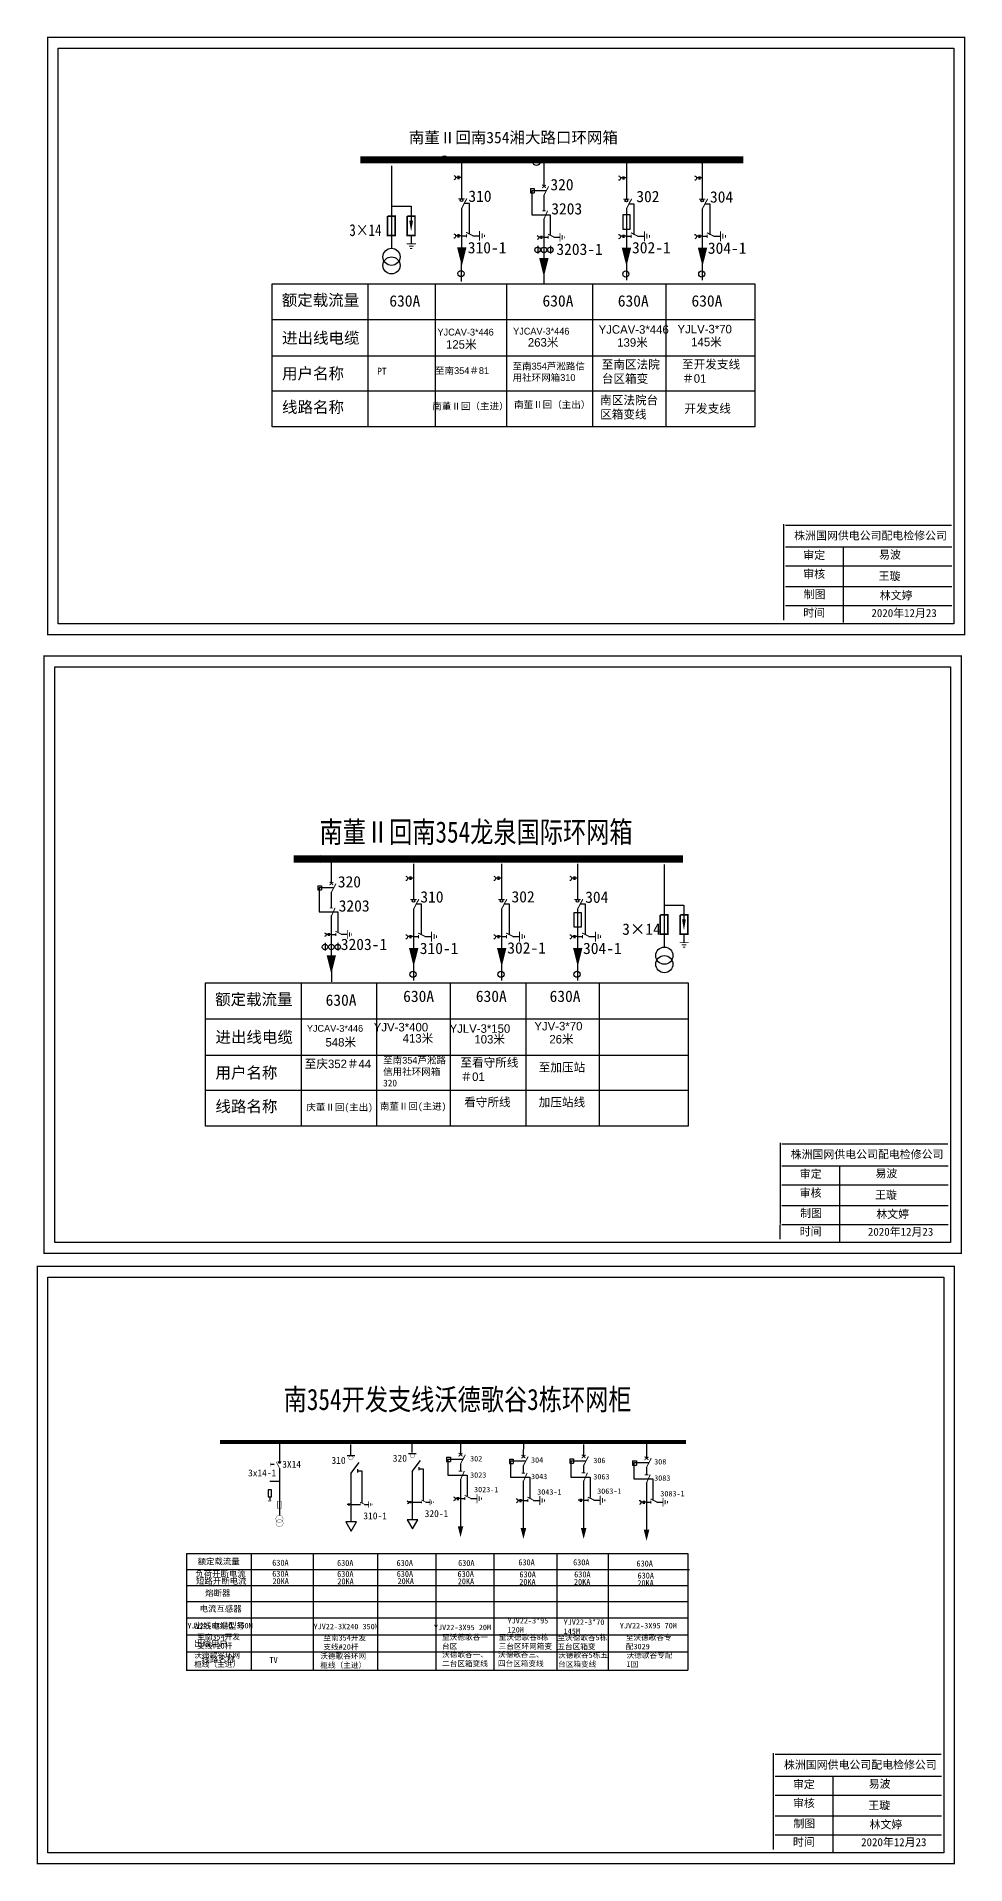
# Model space of a CAD drawing. Extents: x -48 to 340, y -241 to 9.
# Drawn here: x -47.6 to 79.5, y -240.7 to 9.3 of the extents above; entities that cross this region are included whole.
import ezdxf

# ---------------------------------------------------------------- set-up
doc = ezdxf.new("R2010")
doc.units = 0
doc.header["$LTSCALE"] = 0.774411
doc.linetypes.add('DASHED2', pattern=[9.525, 6.35, -3.175])
doc.layers.get('0').update_dxf_attribs({"linetype": 'CONTINUOUS'})
doc.layers.add('1', color=7, linetype='CONTINUOUS')
doc.layers.add('2', color=7, linetype='CONTINUOUS')
doc.styles.add('宋体_txtstyle_0.00_0_0', font='')
doc.styles.add('宋体_txtstyle_0.74_0_0', font='', dxfattribs={"height": 0.740409})
doc.styles.add('宋体_txtstyle_0.82_0_0', font='', dxfattribs={"height": 0.821975})
doc.styles.add('宋体_txtstyle_0.94_0_0', font='', dxfattribs={"height": 0.940976})
doc.styles.add('宋体_txtstyle_0.95_0_0', font='', dxfattribs={"height": 0.949832})
doc.styles.add('宋体_txtstyle_1.55_0_0', font='', dxfattribs={"height": 1.553745})
doc.styles.add('宋体_txtstyle_1.62_0_0', font='', dxfattribs={"height": 1.615895})
doc.styles.add('宋体_txtstyle_2.15_0_0', font='', dxfattribs={"height": 2.149418})
doc.styles.add('宋体_txtstyle_2.91_0_0', font='', dxfattribs={"height": 2.908611})
doc.styles.get('宋体_txtstyle_0.00_0_0').set_extended_font_data('宋体')
doc.styles.get('宋体_txtstyle_0.74_0_0').set_extended_font_data('宋体')
doc.styles.get('宋体_txtstyle_0.82_0_0').set_extended_font_data('宋体')
doc.styles.get('宋体_txtstyle_0.94_0_0').set_extended_font_data('宋体')
doc.styles.get('宋体_txtstyle_0.95_0_0').set_extended_font_data('宋体')
doc.styles.get('宋体_txtstyle_1.55_0_0').set_extended_font_data('宋体')
doc.styles.get('宋体_txtstyle_1.62_0_0').set_extended_font_data('宋体')
doc.styles.get('宋体_txtstyle_2.15_0_0').set_extended_font_data('宋体')
doc.styles.get('宋体_txtstyle_2.91_0_0').set_extended_font_data('宋体')

# ---------------------------------------------------------------- blocks, each defined once
blk = doc.blocks.new('JD')
for points in [[(-2, 0.2), (-2, -0.2), (2, 0.2), (2, -0.2)], [(1, -1.2), (1, -0.8), (-1, -1.2), (-1, -0.8)], [(-0.5, -1.8), (-0.5, -2.2), (0.5, -1.8), (0.5, -2.2)]]:
    blk.add_trace(points)

msp = doc.modelspace()

# ---------------------------------------------------------------- linework, layer by layer
at = {"linetype": 'Continuous'}
for p, q in [((-2.29, -24.55), (-2.29, -44.14)), ((6.92, -24.55), (6.92, -44.14)), ((16.69, -24.55), (16.69, -44.14)), ((28.44, -24.55), (28.44, -44.14)), ((38.5, -24.58), (38.5, -44.04)), ((-15.36, -29.42), (50.65, -29.42)), ((-15.36, -34.39), (50.65, -34.39)), ((-15.36, -39.17), (50.65, -39.17)), ((-11.4, -120.19), (-11.4, -139.78)), ((-1.11, -120.19), (-1.11, -139.78)), ((9, -120.19), (9, -139.78)), ((19.35, -120.19), (19.35, -139.78)), ((29.38, -120.22), (29.38, -139.68)), ((-24.47, -125.06), (41.54, -125.06)), ((-24.47, -130.03), (41.54, -130.03)), ((-24.47, -134.81), (41.54, -134.81)), ((-27.07, -198.18), (41.48, -198.18)), ((-26.3, -200.38), (-18.47, -200.38)), ((-27.07, -202.57), (-6.92, -202.57)), ((-27.07, -204.76), (41.48, -204.76)), ((-7.02, -202.57), (41.48, -202.57))]:
    msp.add_line(p, q, dxfattribs=at)
at = {"color": 0, "linetype": 'Continuous'}
for p, q in [((54.85, -60.53, 0.01), (77.6, -60.53, 0.01)), ((62.74, -60.53, 0.01), (62.74, -70.87, 0.01)), ((54.85, -63.12, 0.01), (77.6, -63.12, 0.01)), ((54.85, -65.95, 0.01), (77.6, -65.95, 0.01)), ((54.85, -68.54, 0.01), (77.6, -68.54, 0.01)), ((54.36, -145.17, 0.01), (77.11, -145.17, 0.01)), ((62.26, -145.17, 0.01), (62.26, -155.51, 0.01)), ((54.36, -147.76, 0.01), (77.11, -147.76, 0.01)), ((54.36, -150.59, 0.01), (77.11, -150.59, 0.01)), ((54.36, -153.18, 0.01), (77.11, -153.18, 0.01)), ((-27.07, -206.98), (41.48, -206.98)), ((-27.07, -209.32), (41.48, -209.32)), ((-27.07, -211.65), (41.48, -211.65)), ((-27.14, -214.18), (41.48, -214.18)), ((53.44, -228.66, 0.01), (76.19, -228.66, 0.01)), ((61.34, -228.66, 0.01), (61.34, -239, 0.01)), ((53.44, -231.25, 0.01), (76.19, -231.25, 0.01)), ((53.44, -234.08, 0.01), (76.19, -234.08, 0.01)), ((53.44, -236.67, 0.01), (76.19, -236.67, 0.01))]:
    msp.add_line(p, q, dxfattribs=at)
for p, q in [((-14.36, -183.13), (-14.36, -185.69)), ((-5.1, -184.82), (-4.05, -184.82)), ((3.29, -184.53), (4.34, -184.53)), ((10.4, -183.07), (10.4, -184.71)), ((19, -182.94), (18.99, -184.97)), ((27.24, -183.3), (27.24, -184.94)), ((35.84, -183.17), (35.83, -185.2)), ((-15.09, -186.05), (-15.56, -186.05)), ((-14.36, -186.51), (-14.36, -192.99)), ((-3.67, -186.67), (-3.67, -187.11)), ((-3.66, -186.89), (-3.11, -186.89)), ((-3.11, -186.89), (-3.11, -191.29)), ((4.71, -186.38), (4.71, -186.81)), ((4.72, -186.6), (5.28, -186.6)), ((5.28, -186.6), (5.28, -190.99)), ((8.5, -185.02), (9.03, -185.02)), ((8.5, -185.02), (8.5, -185.61)), ((8.5, -185.61), (9.03, -185.61)), ((8.67, -185.33), (8.67, -187.51)), ((10.66, -185.33), (8.67, -185.33)), ((9.03, -185.02), (9.03, -185.61)), ((10.4, -185.92), (10.4, -186.92)), ((17.09, -185.28), (17.63, -185.28)), ((17.09, -185.28), (17.09, -185.87)), ((17.09, -185.87), (17.63, -185.87)), ((17.26, -185.58), (17.26, -187.77)), ((19.26, -185.58), (17.26, -185.58)), ((17.63, -185.28), (17.63, -185.87)), ((18.99, -186.18), (18.99, -187.18)), ((25.34, -185.25), (25.88, -185.25)), ((25.34, -185.25), (25.34, -185.84)), ((25.34, -185.84), (25.88, -185.84)), ((25.51, -185.56), (25.51, -187.74)), ((27.5, -185.56), (25.51, -185.56)), ((25.88, -185.25), (25.88, -185.84)), ((27.24, -186.15), (27.24, -187.15)), ((33.93, -185.51), (34.47, -185.51)), ((33.93, -185.51), (33.93, -186.1)), ((33.93, -186.1), (34.47, -186.1)), ((34.1, -185.81), (34.1, -188)), ((36.1, -185.81), (34.1, -185.81)), ((34.47, -185.51), (34.47, -186.1)), ((35.83, -186.41), (35.83, -187.41)), ((-15.7, -188.32), (-14.36, -188.32)), ((8.67, -187.51), (11.3, -187.51)), ((10.4, -188.02), (10.4, -194.52)), ((11.3, -187.51), (11.3, -190.31)), ((17.26, -187.77), (19.89, -187.77)), ((18.99, -188.28), (18.99, -194.78)), ((19.89, -187.77), (19.89, -190.57)), ((25.51, -187.74), (28.14, -187.74)), ((27.24, -188.25), (27.24, -194.75)), ((28.14, -187.74), (28.14, -190.54)), ((34.1, -188), (36.73, -188)), ((35.83, -188.51), (35.83, -195.01)), ((36.73, -188), (36.73, -190.8)), ((-15.7, -190.47), (-15.7, -190.94)), ((-4.58, -191.49), (-3.31, -191.49)), ((-2.75, -191.48), (-2.16, -191.48)), ((3.8, -191.19), (5.08, -191.19)), ((5.64, -191.18), (6.23, -191.18)), ((10.4, -190.69), (11.01, -190.69)), ((11.81, -190.67), (12.65, -190.67)), ((18.99, -190.95), (19.6, -190.95)), ((20.41, -190.93), (21.24, -190.93)), ((27.24, -190.92), (27.85, -190.92)), ((28.66, -190.9), (29.49, -190.9)), ((35.83, -191.18), (36.45, -191.18)), ((37.25, -191.16), (38.09, -191.16)), ((-27.07, -198.18), (-27.07, -214.12)), ((-18.23, -198.18), (-18.23, -214.18)), ((-9.74, -198.18), (-9.74, -214.18)), ((-0.97, -198.31), (-0.97, -214.18)), ((7.03, -198.24), (7.03, -214.18)), ((14.97, -198.23), (14.97, -214.18)), ((23.58, -198.23), (23.58, -214.18)), ((30.59, -198.18), (30.59, -214.18)), ((41.48, -198.18), (41.48, -214.18)), ((-27.07, -200.38), (23.58, -200.38)), ((23.58, -200.38), (41.75, -200.38))]:
    msp.add_line(p, q)
at = {"color": 7}
for p, q in [((-4.62, -184.7), (-4.62, -183.29)), ((3.77, -184.41), (3.77, -183))]:
    msp.add_line(p, q, dxfattribs=at)
at = {"color": 0}
for p, q in [((-4.61, -187.25), (-4.61, -193.93)), ((3.78, -186.96), (3.78, -193.64))]:
    msp.add_line(p, q, dxfattribs=at)
at = {"color": 0, "linetype": 'Continuous', "const_width": 0.182, "elevation": 0.01}
for points in [[(-46.09, 9.19), (79.39, 9.19), (79.39, -72.51), (-46.09, -72.51)], [(-46.58, -75.45), (78.9, -75.45), (78.9, -157.15), (-46.58, -157.15)], [(-47.5, -158.94), (77.98, -158.94), (77.98, -240.64), (-47.5, -240.64)]]:
    msp.add_lwpolyline(points, close=True, dxfattribs=at)
at = {"color": 0, "linetype": 'Continuous', "elevation": 0.01}
for points in [[(-44.62, 7.71), (77.91, 7.71), (77.91, -71.04), (-44.62, -71.04)], [(-45.1, -76.92), (77.43, -76.92), (77.43, -155.67), (-45.1, -155.67)], [(-46.03, -160.41), (76.5, -160.41), (76.5, -239.16), (-46.03, -239.16)]]:
    msp.add_lwpolyline(points, close=True, dxfattribs=at)
at = {"color": 0, "linetype": 'Continuous'}
for points in [[(32.65, -15.06), (33.59, -15.06), (33.59, -17.1), (32.65, -17.1)], [(25.96, -110.51), (26.9, -110.51), (26.9, -112.55), (25.96, -112.55)]]:
    msp.add_lwpolyline(points, close=True, dxfattribs=at)
at = {"linetype": 'Continuous'}
for points in [[(-15.36, -24.53), (50.68, -24.53), (50.68, -44.11), (-15.36, -44.11)], [(-24.48, -120.17), (41.56, -120.17), (41.56, -139.75), (-24.48, -139.75)]]:
    msp.add_lwpolyline(points, close=True, dxfattribs=at)
at = {"color": 0, "linetype": 'Continuous', "const_width": 0.182, "elevation": 0.01}
for points in [[(54.63, -57.38), (54.62, -70.57)], [(54.15, -142.01), (54.13, -155.21)], [(53.22, -225.5), (53.21, -238.7)]]:
    msp.add_lwpolyline(points, dxfattribs=at)
at = {"color": 0, "linetype": 'Continuous', "const_width": 0.182}
for points in [[(54.85, -57.55), (77.6, -57.55)], [(54.36, -142.19), (77.11, -142.19)], [(53.44, -225.68), (76.19, -225.68)]]:
    msp.add_lwpolyline(points, dxfattribs=at)
for points, const_width in [([(-22.51, -182.94), (41.25, -182.94)], 0.541), ([(-5.1, -184.82), (-4.05, -184.82)], 0.0895), ([(3.29, -184.53), (4.34, -184.53)], 0.0895), ([(10.15, -184.46), (10.67, -184.9)], 0.133), ([(10.14, -184.91), (10.68, -184.5)], 0.133), ([(10.4, -185.96), (11.06, -184.69)], 0.133), ([(18.74, -184.72), (19.26, -185.16)], 0.133), ([(18.74, -185.17), (19.28, -184.76)], 0.133), ([(18.99, -186.21), (19.66, -184.95)], 0.133), ([(26.99, -184.69), (27.51, -185.13)], 0.133), ([(26.98, -185.14), (27.53, -184.73)], 0.133), ([(27.24, -186.19), (27.9, -184.92)], 0.133), ([(35.58, -185.39), (36.12, -184.99)], 0.133), ([(35.58, -184.95), (36.1, -185.38)], 0.133), ([(-15.84, -185.95), (-15.84, -186.14)], 0.0385), ([(-15.7, -185.83), (-15.7, -186.25)], 0.0385), ([(-15.57, -185.77), (-15.57, -186.31)], 0.0385), ([(-15.09, -185.96), (-15.09, -186.15)], 0.0385), ([(-14.36, -186.51), (-14.8, -185.67)], 0.0881), ([(-14.09, -185.66), (-14.61, -185.65)], 0.0881), ([(10.16, -186.95), (10.65, -186.95)], 0.133), ([(10.37, -188.18), (10.93, -186.93)], 0.133), ([(18.75, -187.21), (19.24, -187.21)], 0.133), ([(18.96, -188.44), (19.52, -187.18)], 0.133), ([(27, -187.18), (27.49, -187.18)], 0.133), ([(27.21, -188.41), (27.77, -187.16)], 0.133), ([(35.59, -187.44), (36.09, -187.44)], 0.133), ([(35.8, -188.67), (36.36, -187.41)], 0.133), ([(35.83, -186.44), (36.5, -185.18)], 0.133), ([(-15.98, -190.95), (-15.44, -190.95)], 0.0385), ([(-15.92, -191.08), (-15.51, -191.08)], 0.0385), ([(-15.8, -191.25), (-15.61, -191.25)], 0.0385), ([(-3.33, -191.18), (-2.71, -191.49)], 0.0934), ([(-3.31, -191.34), (-3.31, -191.63)], 0.0934), ([(5.06, -190.88), (5.68, -191.19)], 0.0934), ([(5.08, -191.05), (5.08, -191.34)], 0.0934), ([(10.98, -190.25), (11.87, -190.69)], 0.133), ([(11.01, -190.49), (11.01, -190.9)], 0.133), ([(19.57, -190.5), (20.46, -190.95)], 0.133), ([(19.6, -190.74), (19.6, -191.15)], 0.133), ([(27.82, -190.48), (28.71, -190.92)], 0.133), ([(27.85, -190.71), (27.85, -191.12)], 0.133), ([(36.41, -190.73), (37.3, -191.18)], 0.133), ([(36.45, -190.97), (36.45, -191.38)], 0.133)]:
    msp.add_lwpolyline(points, dxfattribs=dict(const_width=const_width))
for points, const_width in [([(-4.87, -185.11, 1), (-4.29, -185.11, 1)], 0.0448), ([(3.52, -184.82, 1), (4.1, -184.82, 1)], 0.0448), ([(-13.87, -193.47, -1), (-14.85, -193.47, -1)], 0.0412), ([(-13.86, -194.05, -1), (-14.84, -194.05, -1)], 0.0412)]:
    msp.add_lwpolyline(points, format="xyb", close=True, dxfattribs=dict(const_width=const_width))
for points in [[(-15.45, -189.48), (-15.92, -189.48), (-15.92, -190.47), (-15.45, -190.47), (-15.45, -189.49)], [(-4.9, -191.48), (-5.1, -191.48)], [(-4.9, -191.35), (-4.9, -191.64)], [(-4.81, -191.35), (-4.81, -191.64)], [(-4.59, -191.48), (-4.81, -191.48)], [(3.49, -191.19), (3.29, -191.19)], [(3.49, -191.06), (3.49, -191.34)], [(3.58, -191.06), (3.58, -191.34)], [(3.8, -191.19), (3.58, -191.19)], [(9.95, -190.68), (9.67, -190.68)], [(9.95, -190.5), (9.95, -190.9)], [(10.07, -190.5), (10.07, -190.9)], [(10.39, -190.68), (10.07, -190.68)], [(18.54, -190.94), (18.26, -190.94)], [(18.54, -190.75), (18.54, -191.16)], [(18.67, -190.75), (18.67, -191.16)], [(18.99, -190.94), (18.67, -190.94)], [(26.79, -190.91), (26.51, -190.91)], [(26.79, -190.73), (26.79, -191.13)], [(26.91, -190.73), (26.91, -191.13)], [(27.24, -190.91), (26.91, -190.91)], [(35.38, -191.17), (35.1, -191.17)], [(35.38, -190.98), (35.38, -191.39)], [(35.51, -190.98), (35.51, -191.39)], [(35.83, -191.17), (35.51, -191.17)]]:
    msp.add_lwpolyline(points)
for points, format in [([(-15.7, -188.32, 0, 0, 0), (-15.7, -189.73, 0.128, 0, 0), (-15.7, -190.19, 0, 0, 0)], "xyseb"), ([(3.12, -191.03, -0.877934), (3.13, -191.41)], "xyb"), ([(9.43, -190.46, -0.877934), (9.44, -191)], "xyb"), ([(18.02, -190.71, -0.877934), (18.03, -191.25)], "xyb"), ([(34.86, -190.94, -0.877934), (34.87, -191.48)], "xyb"), ([(10.41, -194.47, 0.758, 0, 0), (10.41, -195.98, 0, 0, 0)], "xyseb"), ([(19.01, -194.73, 0.758, 0, 0), (19.01, -196.23, 0, 0, 0)], "xyseb"), ([(27.25, -194.7, 0.758, 0, 0), (27.25, -196.21, 0, 0, 0)], "xyseb"), ([(35.85, -194.96, 0.758, 0, 0), (35.85, -196.46, 0, 0, 0)], "xyseb")]:
    msp.add_lwpolyline(points, format=format)
at = {"const_width": 0.0641}
msp.add_lwpolyline([(-14.6, -191.05), (-14.12, -191.05), (-14.12, -192.05), (-14.6, -192.05)], close=True, dxfattribs=at)
at = {"color": 7}
for points in [[(-4.56, -195.14), (-3.83, -193.88), (-5.29, -193.88)], [(3.83, -194.84), (4.56, -193.58), (3.1, -193.58)]]:
    msp.add_lwpolyline(points, close=True, dxfattribs=at)
msp.add_circle((-14.36, -185.75), 0.115)
at = {"layer": '1'}
for p, q in [((0.95, -8.38), (0.95, -19.73)), ((10.55, -8.01), (10.55, -12.88)), ((21.81, -7.86), (21.81, -11.22)), ((33.09, -8.07), (33.09, -12.94)), ((43.48, -8.07), (43.48, -12.94)), ((19.98, -11.52), (20.5, -11.52)), ((19.98, -11.52), (19.98, -12.09)), ((19.98, -12.09), (20.5, -12.09)), ((22.07, -11.82), (20.15, -11.82)), ((20.15, -11.82), (20.15, -15.1)), ((20.5, -11.52), (20.5, -12.09)), ((21.81, -12.4), (21.81, -14.53)), ((0.93, -13.92), (3.65, -13.92)), ((3.65, -13.92), (3.65, -15.91)), ((10.55, -14.2), (10.55, -20.11)), ((33.09, -14.26), (33.09, -20.17)), ((43.48, -14.26), (43.48, -20.17)), ((20.15, -15.1), (22.69, -15.1)), ((21.81, -15.59), (21.81, -21.88)), ((22.69, -15.1), (22.69, -17.8)), ((3.65, -17.99), (3.65, -19.02)), ((10.55, -17.98), (11.22, -17.98)), ((12.09, -17.96), (13.01, -17.96)), ((20.96, -19.33), (20.96, -20.38)), ((21.81, -18.17), (22.41, -18.17)), ((22.71, -19.33), (22.71, -20.38)), ((23.19, -18.16), (24, -18.16)), ((33.09, -18.04), (33.76, -18.04)), ((34.63, -18.02), (35.55, -18.02)), ((43.48, -18.04), (44.15, -18.04)), ((45.03, -18.02), (45.94, -18.02)), ((10.48, -21.32), (10.48, -24.24)), ((33.09, -21.12), (33.09, -24.04)), ((43.48, -21.12), (43.48, -24.04)), ((21.82, -22.72), (21.82, -24.64)), ((-7.27, -103.21), (-7.27, -106.57)), ((3.98, -103.85), (3.98, -108.72)), ((16.01, -103.85), (16.01, -108.72)), ((26.41, -103.85), (26.41, -108.72)), ((38.27, -103.97), (38.27, -115.31)), ((-9.1, -106.87), (-9.1, -107.44)), ((-9.1, -106.87), (-8.59, -106.87)), ((-9.1, -107.44), (-8.59, -107.44)), ((-8.94, -107.17), (-8.94, -110.45)), ((-7.01, -107.17), (-8.94, -107.17)), ((-8.59, -106.87), (-8.59, -107.44)), ((-7.27, -107.75), (-7.27, -109.88)), ((38.25, -109.51), (40.97, -109.51)), ((40.97, -109.51), (40.97, -111.49)), ((-8.94, -110.45), (-6.39, -110.45)), ((-7.27, -110.94), (-7.27, -117.23)), ((-6.39, -110.45), (-6.39, -113.15)), ((3.98, -110.04), (3.98, -115.95)), ((16.01, -110.04), (16.01, -115.95)), ((26.41, -110.04), (26.41, -115.95)), ((-8.12, -114.68), (-8.12, -115.73)), ((-7.27, -113.52), (-6.67, -113.52)), ((-6.38, -114.68), (-6.38, -115.73)), ((-5.9, -113.51), (-5.09, -113.51)), ((3.98, -113.82), (4.65, -113.82)), ((5.52, -113.8), (6.44, -113.8)), ((16.01, -113.82), (16.69, -113.82)), ((17.56, -113.8), (18.47, -113.8)), ((26.41, -113.82), (27.08, -113.82)), ((27.96, -113.8), (28.87, -113.8)), ((40.97, -113.58), (40.97, -114.6)), ((3.98, -116.9), (3.98, -119.82)), ((16.02, -116.9), (16.02, -119.82)), ((26.41, -116.9), (26.41, -119.82)), ((-7.26, -118.07), (-7.26, -119.99))]:
    msp.add_line(p, q, dxfattribs=at)
for points, const_width in [([(-3.28, -7.57), (49.09, -7.57)], 0.97), ([(21.57, -11.42), (22.09, -11.02)], 0.129), ([(21.57, -10.99), (22.08, -11.41)], 0.129), ([(21.81, -12.43), (22.46, -11.21)], 0.129), ([(10.12, -12.9), (10.98, -12.9)], 0.145), ([(10.55, -14.24), (11.27, -12.86)], 0.145), ([(21.58, -14.56), (22.06, -14.56)], 0.129), ([(21.79, -15.75), (22.33, -14.53)], 0.129), ([(32.66, -12.96), (33.51, -12.96)], 0.145), ([(33.09, -14.3), (33.81, -12.92)], 0.145), ([(43.05, -12.96), (43.91, -12.96)], 0.145), ([(43.48, -14.3), (44.21, -12.92)], 0.145), ([(0.4, -15.28), (0.4, -17.93), (1.46, -17.93), (1.46, -15.28), (0.44, -15.28)], 0.224), ([(3.12, -15.28), (3.12, -17.93), (4.18, -17.93), (4.18, -15.28), (3.15, -15.28)], 0.224), ([(11.18, -17.49), (12.15, -17.98)], 0.145), ([(33.72, -17.55), (34.69, -18.04)], 0.145), ([(44.11, -17.55), (45.08, -18.04)], 0.145), ([(11.22, -17.75), (11.22, -18.2)], 0.145), ([(22.38, -17.74), (23.24, -18.17)], 0.129), ([(22.41, -17.97), (22.41, -18.37)], 0.129), ([(33.76, -17.81), (33.76, -18.26)], 0.145), ([(44.15, -17.81), (44.15, -18.26)], 0.145), ([(21.5, -21.92), (22.15, -21.92), (21.82, -22.58), (21.51, -21.9)], 0.129), ([(-12.4, -103.21), (40.84, -103.21)], 0.97), ([(-7.51, -106.77), (-6.99, -106.37)], 0.129), ([(-7.51, -106.34), (-7, -106.76)], 0.129), ([(-7.27, -107.78), (-6.62, -106.56)], 0.129), ([(-7.5, -109.91), (-7.02, -109.91)], 0.129), ([(-7.29, -111.1), (-6.75, -109.88)], 0.129), ([(3.55, -108.74), (4.41, -108.74)], 0.145), ([(3.98, -110.08), (4.7, -108.7)], 0.145), ([(15.59, -108.74), (16.44, -108.74)], 0.145), ([(16.01, -110.08), (16.74, -108.7)], 0.145), ([(25.98, -108.74), (26.84, -108.74)], 0.145), ([(26.41, -110.08), (27.14, -108.7)], 0.145), ([(37.72, -110.86), (37.72, -113.51), (38.78, -113.51), (38.78, -110.86), (37.76, -110.86)], 0.224), ([(40.44, -110.86), (40.44, -113.51), (41.5, -113.51), (41.5, -110.86), (40.47, -110.86)], 0.224), ([(-6.71, -113.09), (-5.85, -113.52)], 0.129), ([(-6.67, -113.32), (-6.67, -113.72)], 0.129), ([(4.61, -113.33), (5.58, -113.82)], 0.145), ([(4.65, -113.6), (4.65, -114.04)], 0.145), ([(16.65, -113.33), (17.62, -113.82)], 0.145), ([(16.69, -113.6), (16.69, -114.04)], 0.145), ([(27.04, -113.33), (28.01, -113.82)], 0.145), ([(27.08, -113.6), (27.08, -114.04)], 0.145), ([(-7.58, -117.27), (-6.93, -117.27), (-7.26, -117.93), (-7.58, -117.26)], 0.129)]:
    msp.add_lwpolyline(points, dxfattribs=dict(at, const_width=const_width))
for points, format in [([(9.49, -9.73, -0.877934), (9.5, -10.32)], "xyb"), ([(32.03, -9.79, -0.877934), (32.04, -10.38)], "xyb"), ([(42.42, -9.79, -0.877934), (42.44, -10.38)], "xyb"), ([(3.65, -15.88, 0.522, 0, 0), (3.65, -17.36, 0, 0, 0)], "xyseb"), ([(9.49, -17.72, -0.877934), (9.5, -18.31)], "xyb"), ([(10.58, -19.53, 1.29, 0, 0), (10.58, -22.1, 0, 0, 0)], "xyseb"), ([(20.88, -17.94, -0.877934), (20.89, -18.47)], "xyb"), ([(32.03, -17.78, -0.877934), (32.04, -18.37)], "xyb"), ([(33.11, -19.59, 1.29, 0, 0), (33.11, -22.16, 0, 0, 0)], "xyseb"), ([(42.42, -17.78, -0.877934), (42.44, -18.37)], "xyb"), ([(43.51, -19.59, 1.29, 0, 0), (43.51, -22.16, 0, 0, 0)], "xyseb"), ([(21.81, -21.02, 1.29, 0, 0), (21.81, -23.59, 0, 0, 0)], "xyseb"), ([(2.92, -105.58, -0.877934), (2.93, -106.17)], "xyb"), ([(14.96, -105.58, -0.877934), (14.97, -106.17)], "xyb"), ([(25.35, -105.58, -0.877934), (25.36, -106.17)], "xyb"), ([(40.97, -111.46, 0.522, 0, 0), (40.97, -112.95, 0, 0, 0)], "xyseb"), ([(-8.2, -113.3, -0.877934), (-8.19, -113.82)], "xyb"), ([(2.92, -113.56, -0.877934), (2.93, -114.15)], "xyb"), ([(4, -115.37, 1.29, 0, 0), (4, -117.94, 0, 0, 0)], "xyseb"), ([(14.96, -113.56, -0.877934), (14.97, -114.15)], "xyb"), ([(16.04, -115.37, 1.29, 0, 0), (16.04, -117.94, 0, 0, 0)], "xyseb"), ([(25.35, -113.56, -0.877934), (25.36, -114.15)], "xyb"), ([(26.44, -115.37, 1.29, 0, 0), (26.44, -117.94, 0, 0, 0)], "xyseb"), ([(-7.27, -116.37, 1.29, 0, 0), (-7.27, -118.94, 0, 0, 0)], "xyseb"), ([(3.12, -191.02, -0.877934), (3.13, -191.4)], "xyb"), ([(9.43, -190.45, -0.877934), (9.44, -190.99)], "xyb"), ([(18.02, -190.71, -0.877934), (18.03, -191.25)], "xyb"), ([(34.86, -190.93, -0.877934), (34.87, -191.48)], "xyb")]:
    msp.add_lwpolyline(points, format=format, dxfattribs=at)
for points in [[(10.06, -9.98), (9.75, -9.98)], [(10.06, -9.78), (10.06, -10.22)], [(10.19, -9.78), (10.19, -10.22)], [(10.55, -9.98), (10.19, -9.98)], [(32.6, -9.84), (32.6, -10.28)], [(32.73, -9.84), (32.73, -10.28)], [(42.99, -9.84), (42.99, -10.28)], [(43.13, -9.84), (43.13, -10.28)], [(32.6, -10.04), (32.29, -10.04)], [(33.08, -10.04), (32.73, -10.04)], [(42.99, -10.04), (42.69, -10.04)], [(43.48, -10.04), (43.13, -10.04)], [(11.63, -17.76), (11.63, -13.56), (10.9, -13.56)], [(34.17, -17.82), (34.17, -13.63), (33.44, -13.63)], [(44.56, -17.82), (44.56, -13.63), (43.84, -13.63)], [(10.06, -17.97), (9.75, -17.97)], [(10.06, -17.77), (10.06, -18.21)], [(10.19, -17.77), (10.19, -18.21)], [(10.55, -17.97), (10.19, -17.97)], [(21.38, -18.17), (21.11, -18.17)], [(21.38, -17.99), (21.38, -18.38)], [(21.5, -17.99), (21.5, -18.38)], [(21.81, -18.17), (21.5, -18.17)], [(32.6, -18.03), (32.29, -18.03)], [(32.6, -17.83), (32.6, -18.27)], [(32.73, -17.83), (32.73, -18.27)], [(33.08, -18.03), (32.73, -18.03)], [(42.99, -18.03), (42.69, -18.03)], [(42.99, -17.83), (42.99, -18.27)], [(43.13, -17.83), (43.13, -18.27)], [(43.48, -18.03), (43.13, -18.03)], [(3.49, -105.83), (3.18, -105.83)], [(3.49, -105.62), (3.49, -106.06)], [(3.62, -105.62), (3.62, -106.06)], [(3.98, -105.83), (3.62, -105.83)], [(15.52, -105.83), (15.22, -105.83)], [(15.52, -105.62), (15.52, -106.06)], [(15.66, -105.62), (15.66, -106.06)], [(16.01, -105.83), (15.66, -105.83)], [(25.92, -105.83), (25.61, -105.83)], [(25.92, -105.62), (25.92, -106.06)], [(26.06, -105.62), (26.06, -106.06)], [(26.41, -105.83), (26.06, -105.83)], [(5.06, -113.6), (5.06, -109.41), (4.33, -109.41)], [(17.09, -113.6), (17.09, -109.41), (16.37, -109.41)], [(27.49, -113.6), (27.49, -109.41), (26.76, -109.41)], [(-7.7, -113.52), (-7.97, -113.52)], [(-7.7, -113.34), (-7.7, -113.73)], [(-7.58, -113.34), (-7.58, -113.73)], [(-7.27, -113.52), (-7.58, -113.52)], [(3.49, -113.81), (3.18, -113.81)], [(3.49, -113.61), (3.49, -114.05)], [(3.62, -113.61), (3.62, -114.05)], [(3.98, -113.81), (3.62, -113.81)], [(15.52, -113.81), (15.22, -113.81)], [(15.52, -113.61), (15.52, -114.05)], [(15.66, -113.61), (15.66, -114.05)], [(16.01, -113.81), (15.66, -113.81)], [(25.92, -113.81), (25.61, -113.81)], [(25.92, -113.61), (25.92, -114.05)], [(26.06, -113.61), (26.06, -114.05)], [(26.41, -113.81), (26.06, -113.81)]]:
    msp.add_lwpolyline(points, dxfattribs=at)
for centre, radius in [((8.21, -7.52), 0.483), ((20.79, -7.87), 0.483), ((10.55, -13.1), 0.186), ((33.09, -13.16), 0.186), ((43.48, -13.16), 0.186), ((0.97, -20.85), 1.17), ((20.94, -19.9), 0.372), ((21.82, -19.9), 0.372), ((22.69, -19.9), 0.372), ((0.97, -22.02), 1.17), ((10.48, -23.13), 0.42), ((33.02, -23.19), 0.42), ((43.41, -23.19), 0.42), ((-8.69, -103.22), 0.483), ((3.98, -108.94), 0.186), ((16.01, -108.94), 0.186), ((26.41, -108.94), 0.186), ((-8.14, -115.25), 0.372), ((-7.26, -115.25), 0.372), ((-6.39, -115.25), 0.372), ((38.29, -116.43), 1.17), ((38.29, -117.6), 1.17), ((3.91, -118.97), 0.42), ((15.95, -118.97), 0.42), ((26.34, -118.97), 0.42)]:
    msp.add_circle(centre, radius, dxfattribs=at)
at = {"layer": '2'}
for p, q in [((-4.61, -187.26), (-3.48, -185.75)), ((3.78, -186.97), (4.91, -185.46))]:
    msp.add_line(p, q, dxfattribs=at)

# ---------------------------------------------------------------- block references
at = {"rotation": 90}
for p, xscale, yscale, zscale in [((-2.15, -191.49), 0.2179807904692213, 0.2179807904692213, 0.2179807905078823), ((6.24, -191.2), 0.2179807904692213, 0.2179807904692213, 0.2179807905078823), ((12.66, -190.7), 0.3109716865715436, 0.3109716865715436, 0.3109716868210637), ((21.26, -190.95), 0.3109716865715436, 0.3109716865715436, 0.3109716868210637), ((29.51, -190.93), 0.3109716865715436, 0.3109716865715436, 0.3109716868210637), ((38.1, -191.18), 0.3109716865715436, 0.3109716865715436, 0.3109716868210637)]:
    msp.add_blockref('JD', p, dxfattribs=dict(at, xscale=xscale, yscale=yscale, zscale=zscale))
at = {"layer": '1', "rotation": 90}
for p, xscale, yscale, zscale in [((13.02, -17.98), 0.3393380057887009, 0.3393380057887009, 0.3393380058488694), ((35.56, -18.04), 0.3393380057887009, 0.3393380057887009, 0.3393380058488694), ((45.96, -18.04), 0.3393380057887009, 0.3393380057887009, 0.3393380058488694), ((24.01, -18.18), 0.3007056788647267, 0.3007056788647267, 0.300705679029152), ((-5.08, -113.53), 0.3007056788647267, 0.3007056788647267, 0.300705679029152), ((6.45, -113.83), 0.3393380057887009, 0.3393380057887009, 0.3393380058488694), ((18.49, -113.83), 0.3393380057887009, 0.3393380057887009, 0.3393380058488694), ((28.88, -113.83), 0.3393380057887009, 0.3393380057887009, 0.3393380058488694)]:
    msp.add_blockref('JD', p, dxfattribs=dict(at, xscale=xscale, yscale=yscale, zscale=zscale))
at = {"layer": '1', "xscale": 0.3132350827295192, "yscale": 0.3132350821507039, "zscale": 0.3132350823220333}
for p in [(3.67, -19.07), (40.99, -114.65)]:
    msp.add_blockref('JD', p, dxfattribs=at)

# ---------------------------------------------------------------- texts
at = {"linetype": 'Continuous', "style": '宋体_txtstyle_1.55_0_0'}
for s, p in [('310', (11.48, -13.33)), ('320', (22.7, -11.75)), ('302', (34.45, -13.37)), ('304', (44.53, -13.43)), ('3203', (22.82, -15.05)), ('310-1', (11.4, -20.37)), ('3203-1', (23.52, -20.59)), ('302-1', (33.87, -20.37)), ('304-1', (44.24, -20.43)), ('额定载流量', (-14.05, -27.54)), ('630A', (0.67, -27.65)), ('630A', (21.62, -27.65)), ('630A', (31.92, -27.65)), ('630A', (42, -27.65)), ('进出线电缆', (-14.01, -32.71)), ('用户名称', (-14.01, -37.58)), ('线路名称', (-14.01, -42.18)), ('320', (-6.38, -107.1)), ('3203', (-6.26, -110.4)), ('310', (4.91, -109.17)), ('302', (17.38, -109.15)), ('304', (27.46, -109.21)), ('3203-1', (-5.97, -115.66)), ('310-1', (4.83, -116.21)), ('302-1', (16.8, -116.15)), ('304-1', (27.17, -116.21)), ('额定载流量', (-23.17, -123.18)), ('630A', (-8.05, -123.29)), ('630A', (2.56, -122.76)), ('630A', (12.5, -122.76)), ('630A', (22.59, -122.76)), ('进出线电缆', (-23.12, -128.35)), ('用户名称', (-23.12, -133.22)), ('线路名称', (-23.12, -137.82))]:
    msp.add_text(s, height=1.554, dxfattribs=at).set_placement(p)
at = {"color": 0}
for s, height, style, p in [('310', 0.95, '宋体_txtstyle_0.95_0_0', (-7.25, -185.94)), ('320', 0.95, '宋体_txtstyle_0.95_0_0', (1.14, -185.65)), ('3x14-1', 0.941, '宋体_txtstyle_0.94_0_0', (-18.65, -187.65)), ('3X14', 0.941, '宋体_txtstyle_0.94_0_0', (-13.98, -186.47)), ('320-1', 0.95, '宋体_txtstyle_0.95_0_0', (5.5, -193.22)), ('310-1', 0.95, '宋体_txtstyle_0.95_0_0', (-2.89, -193.52))]:
    msp.add_text(s, height=height, dxfattribs=dict(at, style=style)).set_placement(p)
for s, height, style, p in [('302', 0.74, '宋体_txtstyle_0.74_0_0', (11.72, -185.61)), ('3023', 0.74, '宋体_txtstyle_0.74_0_0', (11.72, -187.84)), ('304', 0.74, '宋体_txtstyle_0.74_0_0', (20.05, -185.79)), ('3043', 0.74, '宋体_txtstyle_0.74_0_0', (20.05, -188.03)), ('306', 0.74, '宋体_txtstyle_0.74_0_0', (28.57, -185.84)), ('3063', 0.74, '宋体_txtstyle_0.74_0_0', (28.57, -188.07)), ('308', 0.74, '宋体_txtstyle_0.74_0_0', (36.9, -186.02)), ('3023-1', 0.74, '宋体_txtstyle_0.74_0_0', (12.26, -189.82)), ('3043-1', 0.74, '宋体_txtstyle_0.74_0_0', (20.9, -190.16)), ('3063-1', 0.74, '宋体_txtstyle_0.74_0_0', (29.1, -190.04)), ('3083', 0.74, '宋体_txtstyle_0.74_0_0', (36.9, -188.25)), ('3083-1', 0.74, '宋体_txtstyle_0.74_0_0', (37.74, -190.39)), ('额定载流量', 0.822, '宋体_txtstyle_0.82_0_0', (-25.56, -199.7)), ('630A', 0.822, '宋体_txtstyle_0.82_0_0', (-15.35, -199.87)), ('630A', 0.822, '宋体_txtstyle_0.82_0_0', (-6.48, -199.91)), ('630A', 0.822, '宋体_txtstyle_0.82_0_0', (1.66, -199.91)), ('630A', 0.822, '宋体_txtstyle_0.82_0_0', (10.08, -199.91)), ('630A', 0.822, '宋体_txtstyle_0.82_0_0', (18.32, -199.82)), ('630A', 0.822, '宋体_txtstyle_0.82_0_0', (25.81, -199.82)), ('630A', 0.822, '宋体_txtstyle_0.82_0_0', (34.48, -199.98)), ('负荷开断电流', 0.822, '宋体_txtstyle_0.82_0_0', (-25.89, -201.39)), ('短路开断电流', 0.822, '宋体_txtstyle_0.82_0_0', (-25.78, -202.37)), ('630A', 0.822, '宋体_txtstyle_0.82_0_0', (-15.35, -201.38)), ('20KA', 0.822, '宋体_txtstyle_0.82_0_0', (-15.32, -202.39)), ('630A', 0.822, '宋体_txtstyle_0.82_0_0', (-6.47, -201.41)), ('20KA', 0.822, '宋体_txtstyle_0.82_0_0', (-6.44, -202.42)), ('630A', 0.822, '宋体_txtstyle_0.82_0_0', (1.68, -201.41)), ('20KA', 0.822, '宋体_txtstyle_0.82_0_0', (1.79, -202.39)), ('630A', 0.822, '宋体_txtstyle_0.82_0_0', (10, -201.41)), ('20KA', 0.822, '宋体_txtstyle_0.82_0_0', (10.03, -202.42)), ('20KA', 0.822, '宋体_txtstyle_0.82_0_0', (18.44, -202.5)), ('630A', 0.822, '宋体_txtstyle_0.82_0_0', (18.47, -201.47)), ('20KA', 0.822, '宋体_txtstyle_0.82_0_0', (25.93, -202.5)), ('630A', 0.822, '宋体_txtstyle_0.82_0_0', (25.96, -201.47)), ('20KA', 0.822, '宋体_txtstyle_0.82_0_0', (34.6, -202.67)), ('630A', 0.822, '宋体_txtstyle_0.82_0_0', (34.63, -201.63)), ('熔断器', 0.822, '宋体_txtstyle_0.82_0_0', (-24.52, -204.02)), ('电流互感器', 0.822, '宋体_txtstyle_0.82_0_0', (-25.28, -206.17)), ('出线用户', 0.822, '宋体_txtstyle_0.82_0_0', (-26.04, -210.91)), ('出线电缆型号', 0.822, '宋体_txtstyle_0.82_0_0', (-25.99, -208.5)), ('线路名称', 0.822, '宋体_txtstyle_0.82_0_0', (-25.03, -213.1)), ('TV', 0.822, '宋体_txtstyle_0.82_0_0', (-15.73, -213.2))]:
    msp.add_text(s, height=height, dxfattribs=dict(style=style)).set_placement(p)
at = {"linetype": 'DASHED2', "insert": (3.33, -3.75), "char_height": 1.5537, "width": 42.7936, "attachment_point": 1, "style": '宋体_txtstyle_0.00_0_0'}
msp.add_mtext('{\\fSimSun|b0|i0|c134|p2;南董Ⅱ回南}354{\\fSimSun|b0|i0|c134|p2;湘大路口环网箱}', dxfattribs=at)
at = {"linetype": 'Continuous', "attachment_point": 1, "style": '宋体_txtstyle_0.00_0_0'}
for s, insert, char_height, width in [('{\\f\uffbfﾬￌﾣﾤ_GB2312|b0|i0|c134|p49;YJCAV-3*446 }', (7.26, -30.68), 0.9322, 6.2299), ('{\\f\uffbfﾬￌﾣﾤ_GB2312|b0|i0|c134|p49;125\\f\uffbfﾬￌﾣﾤ_GB2312|b0|i0|c134|p32;米}', (8.42, -32.25), 1.1631, 6.2299), ('{\\f\uffbfﾬￌﾣﾤ_GB2312|b0|i0|c134|p49;YJCAV-3*446 }', (17.61, -30.55), 0.9322, 6.2299), ('{\\f\uffbfﾬￌﾣﾤ_GB2312|b0|i0|c134|p49;263\\f\uffbfﾬￌﾣﾤ_GB2312|b0|i0|c134|p32;米}', (19.62, -31.97), 1.1631, 6.2299), ('{\\f\uffbfﾬￌﾣﾤ_GB2312|b0|i0|c134|p49;YJCAV-3*446 }', (29.3, -30.2), 1.1631, 6.2299), ('{\\f\uffbfﾬￌﾣﾤ_GB2312|b0|i0|c134|p49;139\\f\uffbfﾬￌﾣﾤ_GB2312|b0|i0|c134|p32;米}', (31.84, -31.98), 1.1631, 6.2299), ('{\\f\uffbfﾬￌﾣﾤ_GB2312|b0|i0|c134|p49;YJLV-3*70}', (40.09, -30.15), 1.1631, 6.2299), ('{\\f\uffbfﾬￌﾣﾤ_GB2312|b0|i0|c134|p49;145\\f\uffbfﾬￌﾣﾤ_GB2312|b0|i0|c134|p32;米}', (41.96, -31.91), 1.1631, 6.2299), ('{\\f\uffbfﾬￌﾣﾤ_GB2312|b0|i0|c134|p49;至南区法院台区箱变}', (29.73, -34.99), 1.1631, 8.7096), ('{\\f\uffbfﾬￌﾣﾤ_GB2312|b0|i0|c134|p49;至开发支线＃01}', (40.72, -34.97), 1.1631, 9.1879), ('{\\fSimSun|b0|i0|c134|p2;PT}', (-0.98, -36.02), 0.9322, 12.0865), ('{\\fSimSun|b0|i0|c134|p2;至南\\f\uffbfﾬￌﾣﾤ_GB2312|b0|i0|c134|p49;354\\fSimSun|b0|i0|c134|p2;＃\\f\uffbfﾬￌﾣﾤ_GB2312|b0|i0|c134|p49;81}', (6.92, -35.94), 0.93225, 10.9418), ('{\\fSimSun|b0|i0|c134|p2;至南\\f\uffbfﾬￌﾣﾤ_GB2312|b0|i0|c134|p49;354\\fSimSun|b0|i0|c134|p2;芦淞路信用社环网箱\\f\uffbfﾬￌﾣﾤ_GB2312|b0|i0|c134|p49;310}', (17.52, -35.34), 0.93225, 10.9418), ('{\\fSimSun|b0|i0|c134|p2;南区法院台区箱变线}', (29.51, -39.87), 1.1631, 8.7096), ('{\\fSimSun|b0|i0|c134|p2;南董Ⅱ回（主进）}', (6.54, -40.81), 0.9322, 10.9418), ('{\\fSimSun|b0|i0|c134|p2;南董Ⅱ回（主出）}', (17.73, -40.6), 0.9322, 12.0865), ('{\\f\uffbfﾬￌﾣﾤ_GB2312|b0|i0|c134|p49;开发支线}', (41.04, -41.02), 1.1631, 9.1879), ('{\\f\uffbfﾬￌﾣﾤ_GB2312|b0|i0|c134|p49;\\H0.8015x;YJCAV-3*446\\H1.248x; }', (-10.61, -125.91), 1.1631, 6.2299), ('{\\f\uffbfﾬￌﾣﾤ_GB2312|b0|i0|c134|p49;YJV-3*400 }', (-1.46, -125.63), 1.1631, 6.2299), ('{\\f\uffbfﾬￌﾣﾤ_GB2312|b0|i0|c134|p49;413\\f\uffbfﾬￌﾣﾤ_GB2312|b0|i0|c134|p32;米}', (2.49, -127.16), 1.1631, 6.2299), ('{\\f\uffbfﾬￌﾣﾤ_GB2312|b0|i0|c134|p49;YJLV-3*150}', (8.91, -125.82), 1.1631, 6.2299), ('{\\f\uffbfﾬￌﾣﾤ_GB2312|b0|i0|c134|p49;103\\f\uffbfﾬￌﾣﾤ_GB2312|b0|i0|c134|p32;米}', (12.3, -127.28), 1.1631, 6.2299), ('{\\f\uffbfﾬￌﾣﾤ_GB2312|b0|i0|c134|p49;YJV-3*70}', (20.51, -125.49), 1.1631, 6.2299), ('{\\f\uffbfﾬￌﾣﾤ_GB2312|b0|i0|c134|p49;26\\f\uffbfﾬￌﾣﾤ_GB2312|b0|i0|c134|p32;米}', (22.56, -127.28), 1.1631, 6.2299), ('{\\f\uffbfﾬￌﾣﾤ_GB2312|b0|i0|c134|p49;548\\f\uffbfﾬￌﾣﾤ_GB2312|b0|i0|c134|p32;米}', (-8.07, -127.69), 1.1631, 6.2299), ('{\\f\uffbfﾬￌﾣﾤ_GB2312|b0|i0|c134|p49;至庆352＃44}', (-10.9, -130.65), 1.1631, 9.1879), ('{\\fSimSun|b0|i0|c134|p2;至南\\f\uffbfﾬￌﾣﾤ_GB2312|b0|i0|c134|p49;354\\fSimSun|b0|i0|c134|p2;芦淞路信用社环网箱320}', (-0.18, -130.28), 0.9322, 9.1879), ('{\\f\uffbfﾬￌﾣﾤ_GB2312|b0|i0|c134|p49;至看守所线＃01}', (10.4, -130.47), 1.1631, 9.1879), ('{\\f\uffbfﾬￌﾣﾤ_GB2312|b0|i0|c134|p49;至加压站}', (21.11, -131.12), 1.1631, 9.1879), ('{\\fSimSun|b0|i0|c134|p2;庆董Ⅱ回(主出)}', (-10.69, -136.7), 0.9322, 9.1879), ('{\\fSimSun|b0|i0|c134|p2;南董Ⅱ回(主进)}', (-0.64, -136.57), 0.9322, 9.1879), ('{\\f\uffbfﾬￌﾣﾤ_GB2312|b0|i0|c134|p49;看守所线}', (10.91, -135.89), 1.1631, 9.1879), ('{\\f\uffbfﾬￌﾣﾤ_GB2312|b0|i0|c134|p49;加压站线}', (21.11, -135.89), 1.1631, 9.1879)]:
    msp.add_mtext(s, dxfattribs=dict(at, insert=insert, char_height=char_height, width=width))
at = {"color": 7, "linetype": 'Continuous', "true_color": 0xffffff, "attachment_point": 1, "style": '宋体_txtstyle_0.00_0_0'}
for s, insert, char_height, width in [('株洲国网供电公司配电检修公司', (56.05, -58.43), 1.0944, 29.9201), ('易波', (67.66, -61.04, 0.01), 1.094, 8.5588), ('王璇', (67.6, -63.97, 0.01), 1.094, 8.5588), ('2020年12月23', (66.62, -69.02, 0.01), 1.094, 16.0081), ('株洲国网供电公司配电检修公司', (55.57, -143.06), 1.0944, 29.9201), ('易波', (67.17, -145.67, 0.01), 1.094, 8.5588), ('王璇', (67.12, -148.61, 0.01), 1.094, 8.5588), ('2020年12月23', (66.14, -153.65, 0.01), 1.094, 16.0081), ('株洲国网供电公司配电检修公司', (54.65, -226.55), 1.0944, 29.9201), ('易波', (66.25, -229.16, 0.01), 1.094, 8.5588), ('王璇', (66.2, -232.1, 0.01), 1.094, 8.5588), ('2020年12月23', (65.21, -237.14, 0.01), 1.094, 16.0081)]:
    msp.add_mtext(s, dxfattribs=dict(at, insert=insert, char_height=char_height, width=width))
at = {"color": 0, "linetype": 'Continuous', "width": 8.5588, "attachment_point": 1, "style": '宋体_txtstyle_0.00_0_0'}
for s, insert, char_height in [('\\f\uffbfﾬￌﾣﾤ_GB2312|b0|i0|c134|p49;审定', (57.29, -61.1, 0.01), 1.0944), ('\\f\uffbfﾬￌﾣﾤ_GB2312|b0|i0|c134|p49;审核', (57.29, -63.68, 0.01), 1.0944), ('\\f\uffbfﾬￌﾣﾤ_GB2312|b0|i0|c134|p49;制图', (57.35, -66.46, 0.01), 1.0944), ('林文婷', (67.76, -66.61, 0.01), 1.094), ('\\f\uffbfﾬￌﾣﾤ_GB2312|b0|i0|c134|p49;时间', (57.29, -68.97, 0.01), 1.0944), ('\\f\uffbfﾬￌﾣﾤ_GB2312|b0|i0|c134|p49;审定', (56.81, -145.74, 0.01), 1.0944), ('\\f\uffbfﾬￌﾣﾤ_GB2312|b0|i0|c134|p49;审核', (56.81, -148.32, 0.01), 1.0944), ('\\f\uffbfﾬￌﾣﾤ_GB2312|b0|i0|c134|p49;制图', (56.87, -151.1, 0.01), 1.0944), ('林文婷', (67.28, -151.24, 0.01), 1.094), ('\\f\uffbfﾬￌﾣﾤ_GB2312|b0|i0|c134|p49;时间', (56.81, -153.61, 0.01), 1.0944), ('\\f\uffbfﾬￌﾣﾤ_GB2312|b0|i0|c134|p49;审定', (55.88, -229.23, 0.01), 1.0944), ('\\f\uffbfﾬￌﾣﾤ_GB2312|b0|i0|c134|p49;审核', (55.88, -231.81, 0.01), 1.0944), ('\\f\uffbfﾬￌﾣﾤ_GB2312|b0|i0|c134|p49;制图', (55.94, -234.59, 0.01), 1.0944), ('林文婷', (66.36, -234.73, 0.01), 1.094), ('\\f\uffbfﾬￌﾣﾤ_GB2312|b0|i0|c134|p49;时间', (55.88, -237.1, 0.01), 1.0944)]:
    msp.add_mtext(s, dxfattribs=dict(at, insert=insert, char_height=char_height))
at = {"attachment_point": 1}
for s, insert, char_height, width, style in [('{\\fSimSun|b0|i0|c134|p2;YJV22-3*95 120M}', (16.84, -207.02), 0.7458, 6.7339, '宋体_txtstyle_2.15_0_0'), ('{\\fSimSun|b0|i0|c134|p2;YJV22-3*70 145M}', (24.51, -207.21), 0.7458, 6.7339, '宋体_txtstyle_2.15_0_0'), ('YJV22-3X240 350M', (-26.95, -207.7), 0.7458, 8.8403, '宋体_txtstyle_0.00_0_0'), ('至南354开发支线#20杆', (-25.62, -209.23), 0.7458, 6.7339, '宋体_txtstyle_2.15_0_0'), ('YJV22-3X240 350M', (-9.7, -207.82), 0.7458, 8.8403, '宋体_txtstyle_0.00_0_0'), ('至南354开发支线#20杆', (-8.36, -209.36), 0.7458, 6.7339, '宋体_txtstyle_2.15_0_0'), ('YJV22-3X95 20M', (6.77, -207.94), 0.7458, 8.8403, '宋体_txtstyle_0.00_0_0'), ('{\\fSimSun|b0|i0|c134|p2;至沃德歌谷一台区}', (7.88, -209.27), 0.7458, 6.7339, '宋体_txtstyle_2.15_0_0'), ('{\\fSimSun|b0|i0|c134|p2;至沃德歌谷8栋三台区环网箱变}', (15.62, -209.28), 0.7458, 7.7686, '宋体_txtstyle_2.15_0_0'), ('{\\fSimSun|b0|i0|c134|p2;至沃德歌谷5栋五台区箱变}', (23.65, -209.32), 0.7458, 7.7686, '宋体_txtstyle_2.15_0_0'), ('YJV22-3X95 70M', (32.19, -207.7), 0.7458, 8.8403, '宋体_txtstyle_0.00_0_0'), ('至沃德歌谷专配3029', (33.02, -209.31), 0.7458, 6.7339, '宋体_txtstyle_2.15_0_0'), ('沃德歌谷环网柜线（主进）', (-26.02, -211.74), 0.7458, 6.7339, '宋体_txtstyle_2.15_0_0'), ('沃德歌谷环网柜线（主进）', (-8.77, -211.86), 0.7458, 6.7339, '宋体_txtstyle_2.15_0_0'), ('沃德歌谷一、二台区箱变线', (7.88, -211.64), 0.7458, 6.7339, '宋体_txtstyle_2.15_0_0'), ('{\\fSimSun|b0|i0|c134|p2;沃德歌谷三、四台区箱变线}', (15.52, -211.63), 0.7458, 6.8489, '宋体_txtstyle_2.15_0_0'), ('{\\fSimSun|b0|i0|c134|p2;沃德歌谷5栋五\\P台区箱变线}', (23.76, -211.72), 0.7458, 7.7686, '宋体_txtstyle_2.15_0_0'), ('沃德歌谷专配I回', (33.12, -211.74), 0.746, 6.7339, '宋体_txtstyle_2.15_0_0')]:
    msp.add_mtext(s, dxfattribs=dict(at, insert=insert, char_height=char_height, width=width, style=style))
at = {"layer": '1', "width": 0.8}
for s, height, style, p in [('3×14', 1.616, '宋体_txtstyle_1.62_0_0', (-4.8, -18)), ('南董Ⅱ回南354龙泉国际环网箱', 2.9086, '宋体_txtstyle_2.91_0_0', (-8.89, -100.97)), ('南354开发支线沃德歌谷3栋环网柜', 2.9086, '宋体_txtstyle_2.91_0_0', (-13.79, -178.58))]:
    msp.add_text(s, height=height, dxfattribs=dict(at, style=style)).set_placement(p)
at = {"layer": '1', "style": '宋体_txtstyle_1.55_0_0'}
msp.add_text('3×14', height=1.554, dxfattribs=at).set_placement((32.52, -113.58))

doc.saveas('drawing.dxf')
